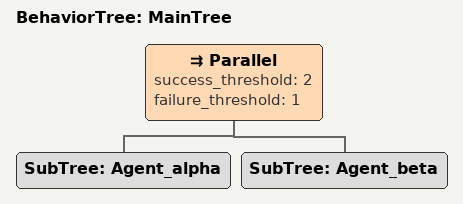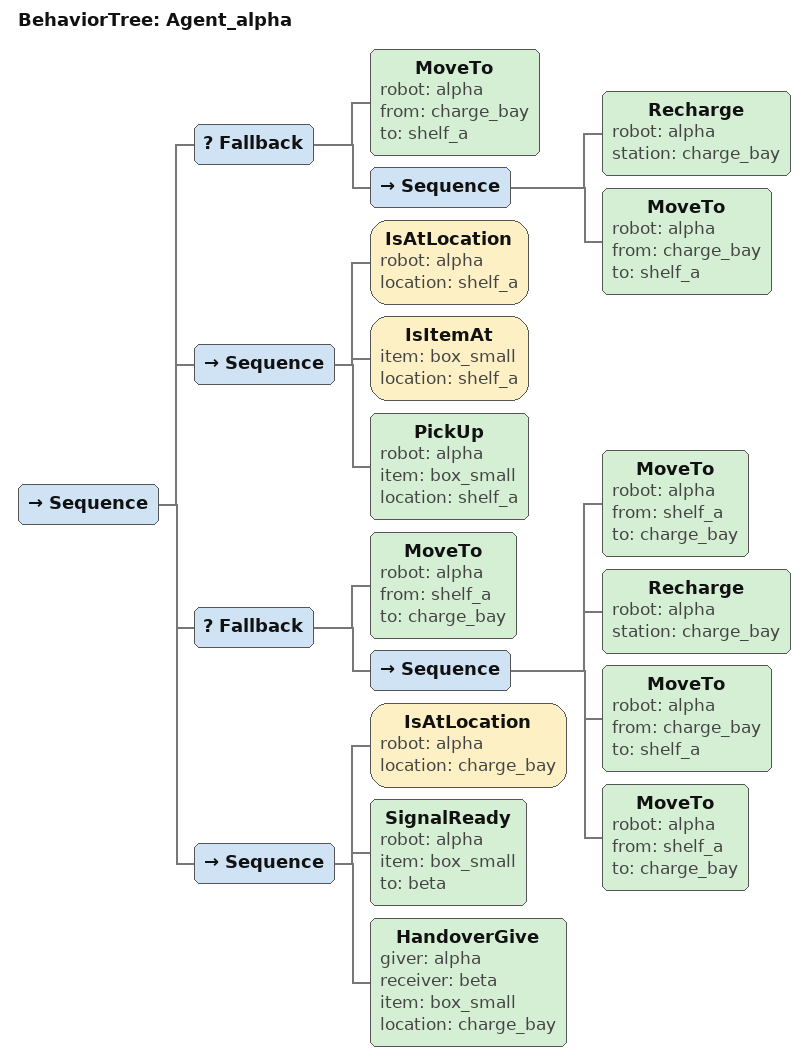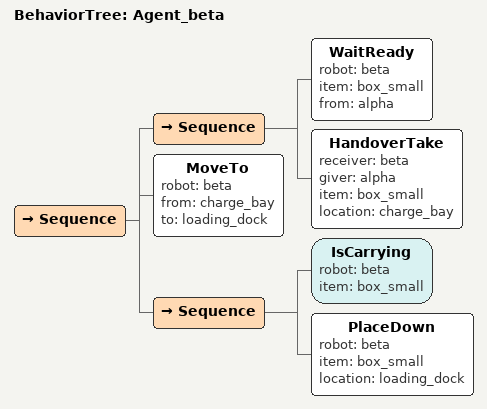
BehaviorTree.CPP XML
<root BTCPP_format="4" main_tree_to_execute="MainTree">
    <BehaviorTree ID="MainTree">
        <Parallel success_threshold="2" failure_threshold="1">
            <SubTree ID="Agent_alpha"/>
            <SubTree ID="Agent_beta"/>
        </Parallel>
    </BehaviorTree>
    <BehaviorTree ID="Agent_alpha">
        <Sequence>
            <Fallback>
                <MoveTo robot="alpha" from="charge_bay" to="shelf_a"/>
                <Sequence>
                    <Recharge robot="alpha" station="charge_bay"/>
                    <MoveTo robot="alpha" from="charge_bay" to="shelf_a"/>
                </Sequence>
            </Fallback>
            <Sequence>
                <IsAtLocation robot="alpha" location="shelf_a"/>
                <IsItemAt item="box_small" location="shelf_a"/>
                <PickUp robot="alpha" item="box_small" location="shelf_a"/>
            </Sequence>
            <Fallback>
                <MoveTo robot="alpha" from="shelf_a" to="charge_bay"/>
                <Sequence>
                    <MoveTo robot="alpha" from="shelf_a" to="charge_bay"/>
                    <Recharge robot="alpha" station="charge_bay"/>
                    <MoveTo robot="alpha" from="charge_bay" to="shelf_a"/>
                    <MoveTo robot="alpha" from="shelf_a" to="charge_bay"/>
                </Sequence>
            </Fallback>
            <Sequence>
                <IsAtLocation robot="alpha" location="charge_bay"/>
                <SignalReady robot="alpha" item="box_small" to="beta"/>
                <HandoverGive giver="alpha" receiver="beta" item="box_small" location="charge_bay"/>
            </Sequence>
        </Sequence>
    </BehaviorTree>
    <BehaviorTree ID="Agent_beta">
        <Sequence>
            <Sequence>
                <WaitReady robot="beta" item="box_small" from="alpha"/>
                <HandoverTake receiver="beta" giver="alpha" item="box_small" location="charge_bay"/>
            </Sequence>
            <MoveTo robot="beta" from="charge_bay" to="loading_dock"/>
            <Sequence>
                <IsCarrying robot="beta" item="box_small"/>
                <PlaceDown robot="beta" item="box_small" location="loading_dock"/>
            </Sequence>
        </Sequence>
    </BehaviorTree>
</root>
